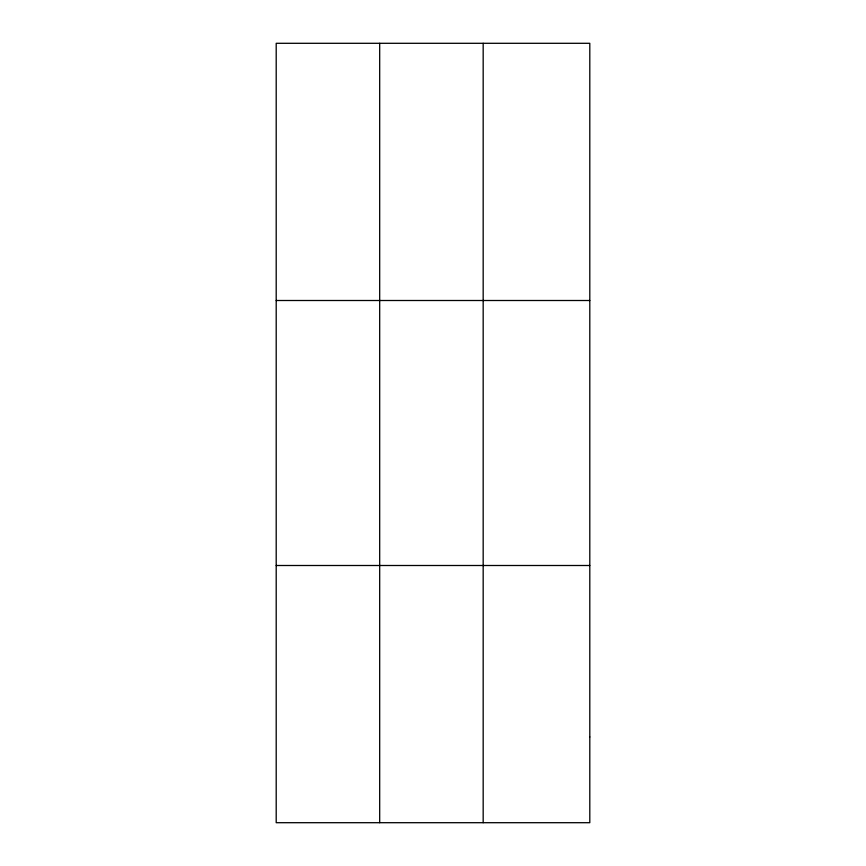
<?xml version="1.0" encoding="UTF-8"?>
<svg xmlns="http://www.w3.org/2000/svg" width="866" height="866" viewBox="0 0 866 866"><rect width="100%" height="100%" fill="white"/><g stroke="black" fill="none" stroke-linecap="round" stroke-linejoin="round"><path stroke-width="1.3" d="M379.687 822.7L379.687 43.3M483.174 822.7L483.174 43.3M276.2 300.502L589.8 300.502M276.2 565.498L589.8 565.498M589.8 736.966L589.8 822.7L276.2 822.7L276.2 43.3L589.8 43.3L589.8 736.966"/></g></svg>
